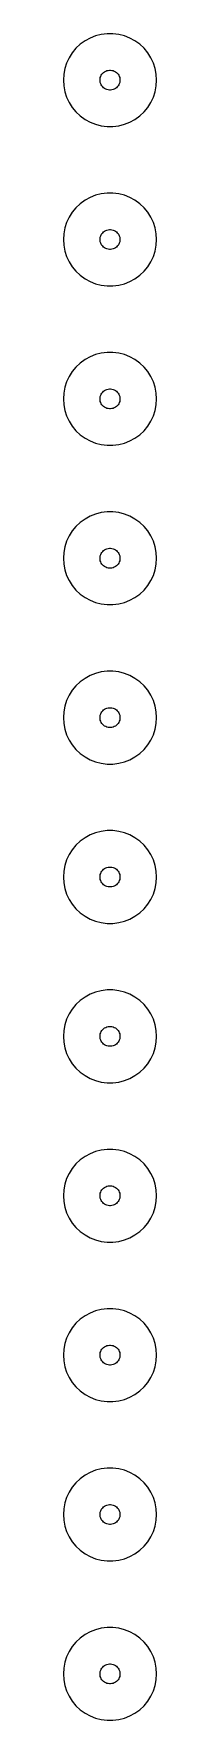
# Model space of a CAD drawing. Header units: metres. Extents: x -7 to 7, y 233 to 487.
import ezdxf

# ---------------------------------------------------------------- set-up
doc = ezdxf.new("R2010")
doc.units = ezdxf.units.M

msp = doc.modelspace()

# ---------------------------------------------------------------- linework, layer by layer
for p, q in [((-4.46196, 485.394), (-5.10277, 484.792)), ((-3.75078, 485.91), (-4.46196, 485.394)), ((-2.98045, 486.334), (-3.75078, 485.91)), ((-2.16312, 486.657), (-2.98045, 486.334)), ((-1.31166, 486.876), (-2.16312, 486.657)), ((-0.439529, 486.986), (-1.31166, 486.876)), ((0.439529, 486.986), (-0.439529, 486.986)), ((1.31166, 486.876), (0.439529, 486.986)), ((2.16312, 486.657), (1.31166, 486.876)), ((2.98045, 486.334), (2.16312, 486.657)), ((3.75078, 485.91), (2.98045, 486.334)), ((4.46196, 485.394), (3.75078, 485.91)), ((5.10277, 484.792), (4.46196, 485.394)), ((-6.50842, 482.577), (-6.78008, 481.741)), ((-6.13414, 483.372), (-6.50842, 482.577)), ((-5.66312, 484.114), (-6.13414, 483.372)), ((-5.10277, 484.792), (-5.66312, 484.114)), ((5.66312, 484.114), (5.10277, 484.792)), ((6.13414, 483.372), (5.66312, 484.114)), ((6.50842, 482.577), (6.13414, 483.372)), ((6.78008, 481.741), (6.50842, 482.577)), ((-6.94479, 480.877), (-7, 480)), ((-6.78008, 481.741), (-6.94479, 480.877)), ((-1.5, 480), (-1.48816, 480.188)), ((-1.48816, 480.188), (-1.45287, 480.373)), ((-1.45287, 480.373), (-1.39465, 480.552)), ((-1.39465, 480.552), (-1.31445, 480.723)), ((-1.31445, 480.723), (-1.21352, 480.882)), ((-1.21352, 480.882), (-1.09344, 481.027)), ((-1.09344, 481.027), (-0.956131, 481.156)), ((-0.956131, 481.156), (-0.803726, 481.266)), ((-0.803726, 481.266), (-0.638657, 481.357)), ((-0.638657, 481.357), (-0.463516, 481.427)), ((-0.463516, 481.427), (-0.281067, 481.473)), ((-0.281067, 481.473), (-0.094177, 481.497)), ((-0.094177, 481.497), (0.094177, 481.497)), ((0.094177, 481.497), (0.281067, 481.473)), ((0.281067, 481.473), (0.463516, 481.427)), ((0.463516, 481.427), (0.638657, 481.357)), ((0.638657, 481.357), (0.803726, 481.266)), ((0.803726, 481.266), (0.956131, 481.156)), ((0.956131, 481.156), (1.09344, 481.027)), ((1.09344, 481.027), (1.21352, 480.882)), ((1.21352, 480.882), (1.31445, 480.723)), ((1.31445, 480.723), (1.39465, 480.552)), ((1.39465, 480.552), (1.45287, 480.373)), ((1.45287, 480.373), (1.48816, 480.188)), ((1.48816, 480.188), (1.5, 480)), ((6.94479, 480.877), (6.78008, 481.741)), ((7, 480), (6.94479, 480.877)), ((-7, 480), (-6.94479, 479.123)), ((-6.94479, 479.123), (-6.78008, 478.259)), ((-6.78008, 478.259), (-6.50842, 477.423)), ((-1.48816, 479.812), (-1.5, 480)), ((-1.45287, 479.627), (-1.48816, 479.812)), ((-1.39465, 479.448), (-1.45287, 479.627)), ((-1.31445, 479.277), (-1.39465, 479.448)), ((-1.21352, 479.118), (-1.31445, 479.277)), ((-1.09344, 478.973), (-1.21352, 479.118)), ((-0.956131, 478.844), (-1.09344, 478.973)), ((-0.803726, 478.734), (-0.956131, 478.844)), ((-0.638657, 478.643), (-0.803726, 478.734)), ((-0.463516, 478.573), (-0.638657, 478.643)), ((-0.281067, 478.527), (-0.463516, 478.573)), ((-0.094177, 478.503), (-0.281067, 478.527)), ((0.094177, 478.503), (-0.094177, 478.503)), ((0.281067, 478.527), (0.094177, 478.503)), ((0.463516, 478.573), (0.281067, 478.527)), ((0.638657, 478.643), (0.463516, 478.573)), ((0.803726, 478.734), (0.638657, 478.643)), ((0.956131, 478.844), (0.803726, 478.734)), ((1.09344, 478.973), (0.956131, 478.844)), ((1.21352, 479.118), (1.09344, 478.973)), ((1.31445, 479.277), (1.21352, 479.118)), ((1.39465, 479.448), (1.31445, 479.277)), ((1.45287, 479.627), (1.39465, 479.448)), ((1.48816, 479.812), (1.45287, 479.627)), ((1.5, 480), (1.48816, 479.812)), ((6.50842, 477.423), (6.78008, 478.259)), ((6.78008, 478.259), (6.94479, 479.123)), ((6.94479, 479.123), (7, 480)), ((-6.50842, 477.423), (-6.13414, 476.628)), ((-6.13414, 476.628), (-5.66312, 475.886)), ((-5.66312, 475.886), (-5.10277, 475.208)), ((-5.10277, 475.208), (-4.46196, 474.606)), ((4.46196, 474.606), (5.10277, 475.208)), ((5.10277, 475.208), (5.66312, 475.886)), ((5.66312, 475.886), (6.13414, 476.628)), ((6.13414, 476.628), (6.50842, 477.423)), ((-4.46196, 474.606), (-3.75078, 474.09)), ((-3.75078, 474.09), (-2.98045, 473.666)), ((-2.98045, 473.666), (-2.16312, 473.343)), ((-2.16312, 473.343), (-1.31166, 473.124)), ((-1.31166, 473.124), (-0.439529, 473.014)), ((-0.439529, 473.014), (0.439529, 473.014)), ((0.439529, 473.014), (1.31166, 473.124)), ((1.31166, 473.124), (2.16312, 473.343)), ((2.16312, 473.343), (2.98045, 473.666)), ((2.98045, 473.666), (3.75078, 474.09)), ((3.75078, 474.09), (4.46196, 474.606)), ((-2.98045, 462.334), (-3.75078, 461.91)), ((-2.16312, 462.657), (-2.98045, 462.334)), ((-1.31166, 462.876), (-2.16312, 462.657)), ((-0.439529, 462.986), (-1.31166, 462.876)), ((0.439529, 462.986), (-0.439529, 462.986)), ((1.31166, 462.876), (0.439529, 462.986)), ((2.16312, 462.657), (1.31166, 462.876)), ((2.98045, 462.334), (2.16312, 462.657)), ((3.75078, 461.91), (2.98045, 462.334)), ((-5.66312, 460.114), (-6.13414, 459.372)), ((-5.10277, 460.792), (-5.66312, 460.114)), ((-4.46196, 461.394), (-5.10277, 460.792)), ((-3.75078, 461.91), (-4.46196, 461.394)), ((4.46196, 461.394), (3.75078, 461.91)), ((5.10277, 460.792), (4.46196, 461.394)), ((5.66312, 460.114), (5.10277, 460.792)), ((6.13414, 459.372), (5.66312, 460.114)), ((-6.78008, 457.741), (-6.94479, 456.877)), ((-6.50842, 458.577), (-6.78008, 457.741)), ((-6.13414, 459.372), (-6.50842, 458.577)), ((-1.09344, 457.027), (-0.956131, 457.156)), ((-0.956131, 457.156), (-0.803726, 457.266)), ((-0.803726, 457.266), (-0.638657, 457.357)), ((-0.638657, 457.357), (-0.463516, 457.427)), ((-0.463516, 457.427), (-0.281067, 457.473)), ((-0.281067, 457.473), (-0.094177, 457.497)), ((-0.094177, 457.497), (0.094177, 457.497)), ((0.094177, 457.497), (0.281067, 457.473)), ((0.281067, 457.473), (0.463516, 457.427)), ((0.463516, 457.427), (0.638657, 457.357)), ((0.638657, 457.357), (0.803726, 457.266)), ((0.803726, 457.266), (0.956131, 457.156)), ((0.956131, 457.156), (1.09344, 457.027)), ((6.50842, 458.577), (6.13414, 459.372)), ((6.78008, 457.741), (6.50842, 458.577)), ((6.94479, 456.877), (6.78008, 457.741)), ((-6.94479, 456.877), (-7, 456)), ((-7, 456), (-6.94479, 455.123)), ((-6.94479, 455.123), (-6.78008, 454.259)), ((-1.5, 456), (-1.48816, 456.188)), ((-1.48816, 455.812), (-1.5, 456)), ((-1.48816, 456.188), (-1.45287, 456.373)), ((-1.45287, 455.627), (-1.48816, 455.812)), ((-1.45287, 456.373), (-1.39465, 456.552)), ((-1.39465, 455.448), (-1.45287, 455.627)), ((-1.39465, 456.552), (-1.31445, 456.723)), ((-1.31445, 455.277), (-1.39465, 455.448)), ((-1.31445, 456.723), (-1.21352, 456.882)), ((-1.21352, 455.118), (-1.31445, 455.277)), ((-1.21352, 456.882), (-1.09344, 457.027)), ((-1.09344, 454.973), (-1.21352, 455.118)), ((-0.956131, 454.844), (-1.09344, 454.973)), ((-0.803726, 454.734), (-0.956131, 454.844)), ((-0.638657, 454.643), (-0.803726, 454.734)), ((-0.463516, 454.573), (-0.638657, 454.643)), ((0.638657, 454.643), (0.463516, 454.573)), ((0.803726, 454.734), (0.638657, 454.643)), ((0.956131, 454.844), (0.803726, 454.734)), ((1.09344, 454.973), (0.956131, 454.844)), ((1.09344, 457.027), (1.21352, 456.882)), ((1.21352, 455.118), (1.09344, 454.973)), ((1.21352, 456.882), (1.31445, 456.723)), ((1.31445, 455.277), (1.21352, 455.118)), ((1.31445, 456.723), (1.39465, 456.552)), ((1.39465, 455.448), (1.31445, 455.277)), ((1.39465, 456.552), (1.45287, 456.373)), ((1.45287, 455.627), (1.39465, 455.448)), ((1.45287, 456.373), (1.48816, 456.188)), ((1.48816, 455.812), (1.45287, 455.627)), ((1.48816, 456.188), (1.5, 456)), ((1.5, 456), (1.48816, 455.812)), ((6.78008, 454.259), (6.94479, 455.123)), ((7, 456), (6.94479, 456.877)), ((6.94479, 455.123), (7, 456)), ((-6.78008, 454.259), (-6.50842, 453.423)), ((-6.50842, 453.423), (-6.13414, 452.628)), ((-6.13414, 452.628), (-5.66312, 451.886)), ((-0.281067, 454.527), (-0.463516, 454.573)), ((-0.094177, 454.503), (-0.281067, 454.527)), ((0.094177, 454.503), (-0.094177, 454.503)), ((0.281067, 454.527), (0.094177, 454.503)), ((0.463516, 454.573), (0.281067, 454.527)), ((5.66312, 451.886), (6.13414, 452.628)), ((6.13414, 452.628), (6.50842, 453.423)), ((6.50842, 453.423), (6.78008, 454.259)), ((-5.66312, 451.886), (-5.10277, 451.208)), ((-5.10277, 451.208), (-4.46196, 450.606)), ((-4.46196, 450.606), (-3.75078, 450.09)), ((-3.75078, 450.09), (-2.98045, 449.666)), ((-2.98045, 449.666), (-2.16312, 449.343)), ((2.16312, 449.343), (2.98045, 449.666)), ((2.98045, 449.666), (3.75078, 450.09)), ((3.75078, 450.09), (4.46196, 450.606)), ((4.46196, 450.606), (5.10277, 451.208)), ((5.10277, 451.208), (5.66312, 451.886)), ((-2.16312, 449.343), (-1.31166, 449.124)), ((-1.31166, 449.124), (-0.439529, 449.014)), ((-0.439529, 449.014), (0.439529, 449.014)), ((0.439529, 449.014), (1.31166, 449.124)), ((1.31166, 449.124), (2.16312, 449.343)), ((-4.46196, 437.394), (-5.10277, 436.792)), ((-3.75078, 437.91), (-4.46196, 437.394)), ((-2.98045, 438.334), (-3.75078, 437.91)), ((-2.16312, 438.657), (-2.98045, 438.334)), ((-1.31166, 438.876), (-2.16312, 438.657)), ((-0.439529, 438.986), (-1.31166, 438.876)), ((0.439529, 438.986), (-0.439529, 438.986)), ((1.31166, 438.876), (0.439529, 438.986)), ((2.16312, 438.657), (1.31166, 438.876)), ((2.98045, 438.334), (2.16312, 438.657)), ((3.75078, 437.91), (2.98045, 438.334)), ((4.46196, 437.394), (3.75078, 437.91)), ((5.10277, 436.792), (4.46196, 437.394)), ((-6.50842, 434.577), (-6.78008, 433.741)), ((-6.13414, 435.372), (-6.50842, 434.577)), ((-5.66312, 436.114), (-6.13414, 435.372)), ((-5.10277, 436.792), (-5.66312, 436.114)), ((5.66312, 436.114), (5.10277, 436.792)), ((6.13414, 435.372), (5.66312, 436.114)), ((6.50842, 434.577), (6.13414, 435.372)), ((6.78008, 433.741), (6.50842, 434.577)), ((-6.94479, 432.877), (-7, 432)), ((-7, 432), (-6.94479, 431.123)), ((-6.78008, 433.741), (-6.94479, 432.877)), ((-1.5, 432), (-1.48816, 432.188)), ((-1.48816, 431.812), (-1.5, 432)), ((-1.48816, 432.188), (-1.45287, 432.373)), ((-1.45287, 431.627), (-1.48816, 431.812)), ((-1.45287, 432.373), (-1.39465, 432.552)), ((-1.39465, 432.552), (-1.31445, 432.723)), ((-1.31445, 432.723), (-1.21352, 432.882)), ((-1.21352, 432.882), (-1.09344, 433.027)), ((-1.09344, 433.027), (-0.956131, 433.156)), ((-0.956131, 433.156), (-0.803726, 433.266)), ((-0.803726, 433.266), (-0.638657, 433.357)), ((-0.638657, 433.357), (-0.463516, 433.427)), ((-0.463516, 433.427), (-0.281067, 433.473)), ((-0.281067, 433.473), (-0.094177, 433.497)), ((-0.094177, 433.497), (0.094177, 433.497)), ((0.094177, 433.497), (0.281067, 433.473)), ((0.281067, 433.473), (0.463516, 433.427)), ((0.463516, 433.427), (0.638657, 433.357)), ((0.638657, 433.357), (0.803726, 433.266)), ((0.803726, 433.266), (0.956131, 433.156)), ((0.956131, 433.156), (1.09344, 433.027)), ((1.09344, 433.027), (1.21352, 432.882)), ((1.21352, 432.882), (1.31445, 432.723)), ((1.31445, 432.723), (1.39465, 432.552)), ((1.39465, 432.552), (1.45287, 432.373)), ((1.45287, 432.373), (1.48816, 432.188)), ((1.48816, 431.812), (1.45287, 431.627)), ((1.48816, 432.188), (1.5, 432)), ((1.5, 432), (1.48816, 431.812)), ((6.94479, 432.877), (6.78008, 433.741)), ((7, 432), (6.94479, 432.877)), ((6.94479, 431.123), (7, 432)), ((-6.94479, 431.123), (-6.78008, 430.259)), ((-6.78008, 430.259), (-6.50842, 429.423)), ((-6.50842, 429.423), (-6.13414, 428.628)), ((-1.39465, 431.448), (-1.45287, 431.627)), ((-1.31445, 431.277), (-1.39465, 431.448)), ((-1.21352, 431.118), (-1.31445, 431.277)), ((-1.09344, 430.973), (-1.21352, 431.118)), ((-0.956131, 430.844), (-1.09344, 430.973)), ((-0.803726, 430.734), (-0.956131, 430.844)), ((-0.638657, 430.643), (-0.803726, 430.734)), ((-0.463516, 430.573), (-0.638657, 430.643)), ((-0.281067, 430.527), (-0.463516, 430.573)), ((-0.094177, 430.503), (-0.281067, 430.527)), ((0.094177, 430.503), (-0.094177, 430.503)), ((0.281067, 430.527), (0.094177, 430.503)), ((0.463516, 430.573), (0.281067, 430.527)), ((0.638657, 430.643), (0.463516, 430.573)), ((0.803726, 430.734), (0.638657, 430.643)), ((0.956131, 430.844), (0.803726, 430.734)), ((1.09344, 430.973), (0.956131, 430.844)), ((1.21352, 431.118), (1.09344, 430.973)), ((1.31445, 431.277), (1.21352, 431.118)), ((1.39465, 431.448), (1.31445, 431.277)), ((1.45287, 431.627), (1.39465, 431.448)), ((6.13414, 428.628), (6.50842, 429.423)), ((6.50842, 429.423), (6.78008, 430.259)), ((6.78008, 430.259), (6.94479, 431.123)), ((-6.13414, 428.628), (-5.66312, 427.886)), ((-5.66312, 427.886), (-5.10277, 427.208)), ((-5.10277, 427.208), (-4.46196, 426.606)), ((4.46196, 426.606), (5.10277, 427.208)), ((5.10277, 427.208), (5.66312, 427.886)), ((5.66312, 427.886), (6.13414, 428.628)), ((-4.46196, 426.606), (-3.75078, 426.09)), ((-3.75078, 426.09), (-2.98045, 425.666)), ((-2.98045, 425.666), (-2.16312, 425.343)), ((-2.16312, 425.343), (-1.31166, 425.124)), ((-1.31166, 425.124), (-0.439529, 425.014)), ((-0.439529, 425.014), (0.439529, 425.014)), ((0.439529, 425.014), (1.31166, 425.124)), ((1.31166, 425.124), (2.16312, 425.343)), ((2.16312, 425.343), (2.98045, 425.666)), ((2.98045, 425.666), (3.75078, 426.09)), ((3.75078, 426.09), (4.46196, 426.606)), ((-2.98045, 414.334), (-3.75078, 413.91)), ((-2.16312, 414.657), (-2.98045, 414.334)), ((-1.31166, 414.876), (-2.16312, 414.657)), ((-0.439529, 414.986), (-1.31166, 414.876)), ((0.439529, 414.986), (-0.439529, 414.986)), ((1.31166, 414.876), (0.439529, 414.986)), ((2.16312, 414.657), (1.31166, 414.876)), ((2.98045, 414.334), (2.16312, 414.657)), ((3.75078, 413.91), (2.98045, 414.334)), ((-5.66312, 412.114), (-6.13414, 411.372)), ((-5.10277, 412.792), (-5.66312, 412.114)), ((-4.46196, 413.394), (-5.10277, 412.792)), ((-3.75078, 413.91), (-4.46196, 413.394)), ((4.46196, 413.394), (3.75078, 413.91)), ((5.10277, 412.792), (4.46196, 413.394)), ((5.66312, 412.114), (5.10277, 412.792)), ((6.13414, 411.372), (5.66312, 412.114)), ((-6.78008, 409.741), (-6.94479, 408.877)), ((-6.50842, 410.577), (-6.78008, 409.741)), ((-6.13414, 411.372), (-6.50842, 410.577)), ((-1.21352, 408.882), (-1.09344, 409.027)), ((-1.09344, 409.027), (-0.956131, 409.156)), ((-0.956131, 409.156), (-0.803726, 409.266)), ((-0.803726, 409.266), (-0.638657, 409.357)), ((-0.638657, 409.357), (-0.463516, 409.427)), ((-0.463516, 409.427), (-0.281067, 409.473)), ((-0.281067, 409.473), (-0.094177, 409.497)), ((-0.094177, 409.497), (0.094177, 409.497)), ((0.094177, 409.497), (0.281067, 409.473)), ((0.281067, 409.473), (0.463516, 409.427)), ((0.463516, 409.427), (0.638657, 409.357)), ((0.638657, 409.357), (0.803726, 409.266)), ((0.803726, 409.266), (0.956131, 409.156)), ((0.956131, 409.156), (1.09344, 409.027)), ((1.09344, 409.027), (1.21352, 408.882)), ((6.50842, 410.577), (6.13414, 411.372)), ((6.78008, 409.741), (6.50842, 410.577)), ((6.94479, 408.877), (6.78008, 409.741)), ((-6.94479, 408.877), (-7, 408)), ((-7, 408), (-6.94479, 407.123)), ((-6.94479, 407.123), (-6.78008, 406.259)), ((-1.5, 408), (-1.48816, 408.188)), ((-1.48816, 407.812), (-1.5, 408)), ((-1.48816, 408.188), (-1.45287, 408.373)), ((-1.45287, 407.627), (-1.48816, 407.812)), ((-1.45287, 408.373), (-1.39465, 408.552)), ((-1.39465, 407.448), (-1.45287, 407.627)), ((-1.39465, 408.552), (-1.31445, 408.723)), ((-1.31445, 407.277), (-1.39465, 407.448)), ((-1.31445, 408.723), (-1.21352, 408.882)), ((-1.21352, 407.118), (-1.31445, 407.277)), ((-1.09344, 406.973), (-1.21352, 407.118)), ((-0.956131, 406.844), (-1.09344, 406.973)), ((-0.803726, 406.734), (-0.956131, 406.844)), ((-0.638657, 406.643), (-0.803726, 406.734)), ((-0.463516, 406.573), (-0.638657, 406.643)), ((-0.281067, 406.527), (-0.463516, 406.573)), ((-0.094177, 406.503), (-0.281067, 406.527)), ((0.094177, 406.503), (-0.094177, 406.503)), ((0.281067, 406.527), (0.094177, 406.503)), ((0.463516, 406.573), (0.281067, 406.527)), ((0.638657, 406.643), (0.463516, 406.573)), ((0.803726, 406.734), (0.638657, 406.643)), ((0.956131, 406.844), (0.803726, 406.734)), ((1.09344, 406.973), (0.956131, 406.844)), ((1.21352, 407.118), (1.09344, 406.973)), ((1.21352, 408.882), (1.31445, 408.723)), ((1.31445, 407.277), (1.21352, 407.118)), ((1.31445, 408.723), (1.39465, 408.552)), ((1.39465, 407.448), (1.31445, 407.277)), ((1.39465, 408.552), (1.45287, 408.373)), ((1.45287, 407.627), (1.39465, 407.448)), ((1.45287, 408.373), (1.48816, 408.188)), ((1.48816, 407.812), (1.45287, 407.627)), ((1.48816, 408.188), (1.5, 408)), ((1.5, 408), (1.48816, 407.812)), ((6.78008, 406.259), (6.94479, 407.123)), ((7, 408), (6.94479, 408.877)), ((6.94479, 407.123), (7, 408)), ((-6.78008, 406.259), (-6.50842, 405.423)), ((-6.50842, 405.423), (-6.13414, 404.628)), ((-6.13414, 404.628), (-5.66312, 403.886)), ((-5.66312, 403.886), (-5.10277, 403.208)), ((5.10277, 403.208), (5.66312, 403.886)), ((5.66312, 403.886), (6.13414, 404.628)), ((6.13414, 404.628), (6.50842, 405.423)), ((6.50842, 405.423), (6.78008, 406.259)), ((-5.10277, 403.208), (-4.46196, 402.606)), ((-4.46196, 402.606), (-3.75078, 402.09)), ((-3.75078, 402.09), (-2.98045, 401.666)), ((-2.98045, 401.666), (-2.16312, 401.343)), ((-2.16312, 401.343), (-1.31166, 401.124)), ((1.31166, 401.124), (2.16312, 401.343)), ((2.16312, 401.343), (2.98045, 401.666)), ((2.98045, 401.666), (3.75078, 402.09)), ((3.75078, 402.09), (4.46196, 402.606)), ((4.46196, 402.606), (5.10277, 403.208)), ((-1.31166, 401.124), (-0.439529, 401.014)), ((-0.439529, 401.014), (0.439529, 401.014)), ((0.439529, 401.014), (1.31166, 401.124)), ((-5.10277, 388.792), (-5.66312, 388.114)), ((-4.46196, 389.394), (-5.10277, 388.792)), ((-3.75078, 389.91), (-4.46196, 389.394)), ((-2.98045, 390.334), (-3.75078, 389.91)), ((-2.16312, 390.657), (-2.98045, 390.334)), ((-1.31166, 390.876), (-2.16312, 390.657)), ((-0.439529, 390.986), (-1.31166, 390.876)), ((0.439529, 390.986), (-0.439529, 390.986)), ((1.31166, 390.876), (0.439529, 390.986)), ((2.16312, 390.657), (1.31166, 390.876)), ((2.98045, 390.334), (2.16312, 390.657)), ((3.75078, 389.91), (2.98045, 390.334)), ((4.46196, 389.394), (3.75078, 389.91)), ((5.10277, 388.792), (4.46196, 389.394)), ((5.66312, 388.114), (5.10277, 388.792)), ((-6.50842, 386.577), (-6.78008, 385.741)), ((-6.13414, 387.372), (-6.50842, 386.577)), ((-5.66312, 388.114), (-6.13414, 387.372)), ((6.13414, 387.372), (5.66312, 388.114)), ((6.50842, 386.577), (6.13414, 387.372)), ((6.78008, 385.741), (6.50842, 386.577)), ((-6.94479, 384.877), (-7, 384)), ((-7, 384), (-6.94479, 383.123)), ((-6.78008, 385.741), (-6.94479, 384.877)), ((-1.5, 384), (-1.48816, 384.188)), ((-1.48816, 383.812), (-1.5, 384)), ((-1.48816, 384.188), (-1.45287, 384.373)), ((-1.45287, 383.627), (-1.48816, 383.812)), ((-1.45287, 384.373), (-1.39465, 384.552)), ((-1.39465, 383.448), (-1.45287, 383.627)), ((-1.39465, 384.552), (-1.31445, 384.723)), ((-1.31445, 384.723), (-1.21352, 384.882)), ((-1.21352, 384.882), (-1.09344, 385.027)), ((-1.09344, 385.027), (-0.956131, 385.156)), ((-0.956131, 385.156), (-0.803726, 385.266)), ((-0.803726, 385.266), (-0.638657, 385.357)), ((-0.638657, 385.357), (-0.463516, 385.427)), ((-0.463516, 385.427), (-0.281067, 385.473)), ((-0.281067, 385.473), (-0.094177, 385.497)), ((-0.094177, 385.497), (0.094177, 385.497)), ((0.094177, 385.497), (0.281067, 385.473)), ((0.281067, 385.473), (0.463516, 385.427)), ((0.463516, 385.427), (0.638657, 385.357)), ((0.638657, 385.357), (0.803726, 385.266)), ((0.803726, 385.266), (0.956131, 385.156)), ((0.956131, 385.156), (1.09344, 385.027)), ((1.09344, 385.027), (1.21352, 384.882)), ((1.21352, 384.882), (1.31445, 384.723)), ((1.31445, 384.723), (1.39465, 384.552)), ((1.39465, 384.552), (1.45287, 384.373)), ((1.45287, 383.627), (1.39465, 383.448)), ((1.45287, 384.373), (1.48816, 384.188)), ((1.48816, 383.812), (1.45287, 383.627)), ((1.48816, 384.188), (1.5, 384)), ((1.5, 384), (1.48816, 383.812)), ((6.94479, 384.877), (6.78008, 385.741)), ((7, 384), (6.94479, 384.877)), ((6.94479, 383.123), (7, 384)), ((-6.94479, 383.123), (-6.78008, 382.259)), ((-6.78008, 382.259), (-6.50842, 381.423)), ((-6.50842, 381.423), (-6.13414, 380.628)), ((-1.31445, 383.277), (-1.39465, 383.448)), ((-1.21352, 383.118), (-1.31445, 383.277)), ((-1.09344, 382.973), (-1.21352, 383.118)), ((-0.956131, 382.844), (-1.09344, 382.973)), ((-0.803726, 382.734), (-0.956131, 382.844)), ((-0.638657, 382.643), (-0.803726, 382.734)), ((-0.463516, 382.573), (-0.638657, 382.643)), ((-0.281067, 382.527), (-0.463516, 382.573)), ((-0.094177, 382.503), (-0.281067, 382.527)), ((0.094177, 382.503), (-0.094177, 382.503)), ((0.281067, 382.527), (0.094177, 382.503)), ((0.463516, 382.573), (0.281067, 382.527)), ((0.638657, 382.643), (0.463516, 382.573)), ((0.803726, 382.734), (0.638657, 382.643)), ((0.956131, 382.844), (0.803726, 382.734)), ((1.09344, 382.973), (0.956131, 382.844)), ((1.21352, 383.118), (1.09344, 382.973)), ((1.31445, 383.277), (1.21352, 383.118)), ((1.39465, 383.448), (1.31445, 383.277)), ((6.13414, 380.628), (6.50842, 381.423)), ((6.50842, 381.423), (6.78008, 382.259)), ((6.78008, 382.259), (6.94479, 383.123)), ((-6.13414, 380.628), (-5.66312, 379.886)), ((-5.66312, 379.886), (-5.10277, 379.208)), ((-5.10277, 379.208), (-4.46196, 378.606)), ((-4.46196, 378.606), (-3.75078, 378.09)), ((3.75078, 378.09), (4.46196, 378.606)), ((4.46196, 378.606), (5.10277, 379.208)), ((5.10277, 379.208), (5.66312, 379.886)), ((5.66312, 379.886), (6.13414, 380.628)), ((-3.75078, 378.09), (-2.98045, 377.666)), ((-2.98045, 377.666), (-2.16312, 377.343)), ((-2.16312, 377.343), (-1.31166, 377.124)), ((-1.31166, 377.124), (-0.439529, 377.014)), ((-0.439529, 377.014), (0.439529, 377.014)), ((0.439529, 377.014), (1.31166, 377.124)), ((1.31166, 377.124), (2.16312, 377.343)), ((2.16312, 377.343), (2.98045, 377.666)), ((2.98045, 377.666), (3.75078, 378.09)), ((-3.75078, 365.91), (-4.46196, 365.394)), ((-2.98045, 366.334), (-3.75078, 365.91)), ((-2.16312, 366.657), (-2.98045, 366.334)), ((-1.31166, 366.876), (-2.16312, 366.657)), ((-0.439529, 366.986), (-1.31166, 366.876)), ((0.439529, 366.986), (-0.439529, 366.986)), ((1.31166, 366.876), (0.439529, 366.986)), ((2.16312, 366.657), (1.31166, 366.876)), ((2.98045, 366.334), (2.16312, 366.657)), ((3.75078, 365.91), (2.98045, 366.334)), ((4.46196, 365.394), (3.75078, 365.91)), ((-6.13414, 363.372), (-6.50842, 362.577)), ((-5.66312, 364.114), (-6.13414, 363.372)), ((-5.10277, 364.792), (-5.66312, 364.114)), ((-4.46196, 365.394), (-5.10277, 364.792)), ((5.10277, 364.792), (4.46196, 365.394)), ((5.66312, 364.114), (5.10277, 364.792)), ((6.13414, 363.372), (5.66312, 364.114)), ((6.50842, 362.577), (6.13414, 363.372)), ((-6.94479, 360.877), (-7, 360)), ((-6.78008, 361.741), (-6.94479, 360.877)), ((-6.50842, 362.577), (-6.78008, 361.741)), ((-1.39465, 360.552), (-1.31445, 360.723)), ((-1.31445, 360.723), (-1.21352, 360.882)), ((-1.21352, 360.882), (-1.09344, 361.027)), ((-1.09344, 361.027), (-0.956131, 361.156)), ((-0.956131, 361.156), (-0.803726, 361.266)), ((-0.803726, 361.266), (-0.638657, 361.357)), ((-0.638657, 361.357), (-0.463516, 361.427)), ((-0.463516, 361.427), (-0.281067, 361.473)), ((-0.281067, 361.473), (-0.094177, 361.497)), ((-0.094177, 361.497), (0.094177, 361.497)), ((0.094177, 361.497), (0.281067, 361.473)), ((0.281067, 361.473), (0.463516, 361.427)), ((0.463516, 361.427), (0.638657, 361.357)), ((0.638657, 361.357), (0.803726, 361.266)), ((0.803726, 361.266), (0.956131, 361.156)), ((0.956131, 361.156), (1.09344, 361.027)), ((1.09344, 361.027), (1.21352, 360.882)), ((1.21352, 360.882), (1.31445, 360.723)), ((1.31445, 360.723), (1.39465, 360.552)), ((6.78008, 361.741), (6.50842, 362.577)), ((6.94479, 360.877), (6.78008, 361.741)), ((7, 360), (6.94479, 360.877)), ((-7, 360), (-6.94479, 359.123)), ((-6.94479, 359.123), (-6.78008, 358.259)), ((-6.78008, 358.259), (-6.50842, 357.423)), ((-1.5, 360), (-1.48816, 360.188)), ((-1.48816, 359.812), (-1.5, 360)), ((-1.48816, 360.188), (-1.45287, 360.373)), ((-1.45287, 359.627), (-1.48816, 359.812)), ((-1.45287, 360.373), (-1.39465, 360.552)), ((-1.39465, 359.448), (-1.45287, 359.627)), ((-1.31445, 359.277), (-1.39465, 359.448)), ((-1.21352, 359.118), (-1.31445, 359.277)), ((-1.09344, 358.973), (-1.21352, 359.118)), ((-0.956131, 358.844), (-1.09344, 358.973)), ((-0.803726, 358.734), (-0.956131, 358.844)), ((-0.638657, 358.643), (-0.803726, 358.734)), ((-0.463516, 358.573), (-0.638657, 358.643)), ((-0.281067, 358.527), (-0.463516, 358.573)), ((-0.094177, 358.503), (-0.281067, 358.527)), ((0.094177, 358.503), (-0.094177, 358.503)), ((0.281067, 358.527), (0.094177, 358.503)), ((0.463516, 358.573), (0.281067, 358.527)), ((0.638657, 358.643), (0.463516, 358.573)), ((0.803726, 358.734), (0.638657, 358.643)), ((0.956131, 358.844), (0.803726, 358.734)), ((1.09344, 358.973), (0.956131, 358.844)), ((1.21352, 359.118), (1.09344, 358.973)), ((1.31445, 359.277), (1.21352, 359.118)), ((1.39465, 359.448), (1.31445, 359.277)), ((1.39465, 360.552), (1.45287, 360.373)), ((1.45287, 359.627), (1.39465, 359.448)), ((1.45287, 360.373), (1.48816, 360.188)), ((1.48816, 359.812), (1.45287, 359.627)), ((1.48816, 360.188), (1.5, 360)), ((1.5, 360), (1.48816, 359.812)), ((6.50842, 357.423), (6.78008, 358.259)), ((6.78008, 358.259), (6.94479, 359.123)), ((6.94479, 359.123), (7, 360)), ((-6.50842, 357.423), (-6.13414, 356.628)), ((-6.13414, 356.628), (-5.66312, 355.886)), ((-5.66312, 355.886), (-5.10277, 355.208)), ((5.10277, 355.208), (5.66312, 355.886)), ((5.66312, 355.886), (6.13414, 356.628)), ((6.13414, 356.628), (6.50842, 357.423)), ((-5.10277, 355.208), (-4.46196, 354.606)), ((-4.46196, 354.606), (-3.75078, 354.09)), ((-3.75078, 354.09), (-2.98045, 353.666)), ((-2.98045, 353.666), (-2.16312, 353.343)), ((-2.16312, 353.343), (-1.31166, 353.124)), ((-1.31166, 353.124), (-0.439529, 353.014)), ((0.439529, 353.014), (1.31166, 353.124)), ((1.31166, 353.124), (2.16312, 353.343)), ((2.16312, 353.343), (2.98045, 353.666)), ((2.98045, 353.666), (3.75078, 354.09)), ((3.75078, 354.09), (4.46196, 354.606)), ((4.46196, 354.606), (5.10277, 355.208)), ((-0.439529, 353.014), (0.439529, 353.014)), ((-1.31166, 342.876), (-2.16312, 342.657)), ((-0.439529, 342.986), (-1.31166, 342.876)), ((0.439529, 342.986), (-0.439529, 342.986)), ((1.31166, 342.876), (0.439529, 342.986)), ((2.16312, 342.657), (1.31166, 342.876)), ((-5.10277, 340.792), (-5.66312, 340.114)), ((-4.46196, 341.394), (-5.10277, 340.792)), ((-3.75078, 341.91), (-4.46196, 341.394)), ((-2.98045, 342.334), (-3.75078, 341.91)), ((-2.16312, 342.657), (-2.98045, 342.334)), ((2.98045, 342.334), (2.16312, 342.657)), ((3.75078, 341.91), (2.98045, 342.334)), ((4.46196, 341.394), (3.75078, 341.91)), ((5.10277, 340.792), (4.46196, 341.394)), ((5.66312, 340.114), (5.10277, 340.792)), ((-6.50842, 338.577), (-6.78008, 337.741)), ((-6.13414, 339.372), (-6.50842, 338.577)), ((-5.66312, 340.114), (-6.13414, 339.372)), ((6.13414, 339.372), (5.66312, 340.114)), ((6.50842, 338.577), (6.13414, 339.372)), ((6.78008, 337.741), (6.50842, 338.577)), ((-6.94479, 336.877), (-7, 336)), ((-7, 336), (-6.94479, 335.123)), ((-6.78008, 337.741), (-6.94479, 336.877)), ((-1.5, 336), (-1.48816, 336.188)), ((-1.48816, 335.812), (-1.5, 336)), ((-1.48816, 336.188), (-1.45287, 336.373)), ((-1.45287, 335.627), (-1.48816, 335.812)), ((-1.45287, 336.373), (-1.39465, 336.552)), ((-1.39465, 335.448), (-1.45287, 335.627)), ((-1.39465, 336.552), (-1.31445, 336.723)), ((-1.31445, 335.277), (-1.39465, 335.448)), ((-1.31445, 336.723), (-1.21352, 336.882)), ((-1.21352, 335.118), (-1.31445, 335.277)), ((-1.21352, 336.882), (-1.09344, 337.027)), ((-1.09344, 337.027), (-0.956131, 337.156)), ((-0.956131, 337.156), (-0.803726, 337.266)), ((-0.803726, 337.266), (-0.638657, 337.357)), ((-0.638657, 337.357), (-0.463516, 337.427)), ((-0.463516, 337.427), (-0.281067, 337.473)), ((-0.281067, 337.473), (-0.094177, 337.497)), ((-0.094177, 337.497), (0.094177, 337.497)), ((0.094177, 337.497), (0.281067, 337.473)), ((0.281067, 337.473), (0.463516, 337.427)), ((0.463516, 337.427), (0.638657, 337.357)), ((0.638657, 337.357), (0.803726, 337.266)), ((0.803726, 337.266), (0.956131, 337.156)), ((0.956131, 337.156), (1.09344, 337.027)), ((1.09344, 337.027), (1.21352, 336.882)), ((1.21352, 336.882), (1.31445, 336.723)), ((1.31445, 335.277), (1.21352, 335.118)), ((1.31445, 336.723), (1.39465, 336.552)), ((1.39465, 335.448), (1.31445, 335.277)), ((1.39465, 336.552), (1.45287, 336.373)), ((1.45287, 335.627), (1.39465, 335.448)), ((1.45287, 336.373), (1.48816, 336.188)), ((1.48816, 335.812), (1.45287, 335.627)), ((1.48816, 336.188), (1.5, 336)), ((1.5, 336), (1.48816, 335.812)), ((6.94479, 336.877), (6.78008, 337.741)), ((7, 336), (6.94479, 336.877)), ((6.94479, 335.123), (7, 336)), ((-6.94479, 335.123), (-6.78008, 334.259)), ((-6.78008, 334.259), (-6.50842, 333.423)), ((-6.50842, 333.423), (-6.13414, 332.628)), ((-1.09344, 334.973), (-1.21352, 335.118)), ((-0.956131, 334.844), (-1.09344, 334.973)), ((-0.803726, 334.734), (-0.956131, 334.844)), ((-0.638657, 334.643), (-0.803726, 334.734)), ((-0.463516, 334.573), (-0.638657, 334.643)), ((-0.281067, 334.527), (-0.463516, 334.573)), ((-0.094177, 334.503), (-0.281067, 334.527)), ((0.094177, 334.503), (-0.094177, 334.503)), ((0.281067, 334.527), (0.094177, 334.503)), ((0.463516, 334.573), (0.281067, 334.527)), ((0.638657, 334.643), (0.463516, 334.573)), ((0.803726, 334.734), (0.638657, 334.643)), ((0.956131, 334.844), (0.803726, 334.734)), ((1.09344, 334.973), (0.956131, 334.844)), ((1.21352, 335.118), (1.09344, 334.973)), ((6.13414, 332.628), (6.50842, 333.423)), ((6.50842, 333.423), (6.78008, 334.259)), ((6.78008, 334.259), (6.94479, 335.123)), ((-6.13414, 332.628), (-5.66312, 331.886)), ((-5.66312, 331.886), (-5.10277, 331.208)), ((-5.10277, 331.208), (-4.46196, 330.606)), ((-4.46196, 330.606), (-3.75078, 330.09)), ((3.75078, 330.09), (4.46196, 330.606)), ((4.46196, 330.606), (5.10277, 331.208)), ((5.10277, 331.208), (5.66312, 331.886)), ((5.66312, 331.886), (6.13414, 332.628)), ((-3.75078, 330.09), (-2.98045, 329.666)), ((-2.98045, 329.666), (-2.16312, 329.343)), ((-2.16312, 329.343), (-1.31166, 329.124)), ((-1.31166, 329.124), (-0.439529, 329.014)), ((-0.439529, 329.014), (0.439529, 329.014)), ((0.439529, 329.014), (1.31166, 329.124)), ((1.31166, 329.124), (2.16312, 329.343)), ((2.16312, 329.343), (2.98045, 329.666)), ((2.98045, 329.666), (3.75078, 330.09)), ((-3.75078, 317.91), (-4.46196, 317.394)), ((-2.98045, 318.334), (-3.75078, 317.91)), ((-2.16312, 318.657), (-2.98045, 318.334)), ((-1.31166, 318.876), (-2.16312, 318.657)), ((-0.439529, 318.986), (-1.31166, 318.876)), ((0.439529, 318.986), (-0.439529, 318.986)), ((1.31166, 318.876), (0.439529, 318.986)), ((2.16312, 318.657), (1.31166, 318.876)), ((2.98045, 318.334), (2.16312, 318.657)), ((3.75078, 317.91), (2.98045, 318.334)), ((4.46196, 317.394), (3.75078, 317.91)), ((-6.13414, 315.372), (-6.50842, 314.577)), ((-5.66312, 316.114), (-6.13414, 315.372)), ((-5.10277, 316.792), (-5.66312, 316.114)), ((-4.46196, 317.394), (-5.10277, 316.792)), ((5.10277, 316.792), (4.46196, 317.394)), ((5.66312, 316.114), (5.10277, 316.792)), ((6.13414, 315.372), (5.66312, 316.114)), ((6.50842, 314.577), (6.13414, 315.372)), ((-6.94479, 312.877), (-7, 312)), ((-6.78008, 313.741), (-6.94479, 312.877)), ((-6.50842, 314.577), (-6.78008, 313.741)), ((-1.45287, 312.373), (-1.39465, 312.552)), ((-1.39465, 312.552), (-1.31445, 312.723)), ((-1.31445, 312.723), (-1.21352, 312.882)), ((-1.21352, 312.882), (-1.09344, 313.027)), ((-1.09344, 313.027), (-0.956131, 313.156)), ((-0.956131, 313.156), (-0.803726, 313.266)), ((-0.803726, 313.266), (-0.638657, 313.357)), ((-0.638657, 313.357), (-0.463516, 313.427)), ((-0.463516, 313.427), (-0.281067, 313.473)), ((-0.281067, 313.473), (-0.094177, 313.497)), ((-0.094177, 313.497), (0.094177, 313.497)), ((0.094177, 313.497), (0.281067, 313.473)), ((0.281067, 313.473), (0.463516, 313.427)), ((0.463516, 313.427), (0.638657, 313.357)), ((0.638657, 313.357), (0.803726, 313.266)), ((0.803726, 313.266), (0.956131, 313.156)), ((0.956131, 313.156), (1.09344, 313.027)), ((1.09344, 313.027), (1.21352, 312.882)), ((1.21352, 312.882), (1.31445, 312.723)), ((1.31445, 312.723), (1.39465, 312.552)), ((1.39465, 312.552), (1.45287, 312.373)), ((6.78008, 313.741), (6.50842, 314.577)), ((6.94479, 312.877), (6.78008, 313.741)), ((7, 312), (6.94479, 312.877)), ((-7, 312), (-6.94479, 311.123)), ((-6.94479, 311.123), (-6.78008, 310.259)), ((-6.78008, 310.259), (-6.50842, 309.423)), ((-1.5, 312), (-1.48816, 312.188)), ((-1.48816, 311.812), (-1.5, 312)), ((-1.48816, 312.188), (-1.45287, 312.373)), ((-1.45287, 311.627), (-1.48816, 311.812)), ((-1.39465, 311.448), (-1.45287, 311.627)), ((-1.31445, 311.277), (-1.39465, 311.448)), ((-1.21352, 311.118), (-1.31445, 311.277)), ((-1.09344, 310.973), (-1.21352, 311.118)), ((-0.956131, 310.844), (-1.09344, 310.973)), ((-0.803726, 310.734), (-0.956131, 310.844)), ((-0.638657, 310.643), (-0.803726, 310.734)), ((-0.463516, 310.573), (-0.638657, 310.643)), ((-0.281067, 310.527), (-0.463516, 310.573)), ((-0.094177, 310.503), (-0.281067, 310.527)), ((0.094177, 310.503), (-0.094177, 310.503)), ((0.281067, 310.527), (0.094177, 310.503)), ((0.463516, 310.573), (0.281067, 310.527)), ((0.638657, 310.643), (0.463516, 310.573)), ((0.803726, 310.734), (0.638657, 310.643)), ((0.956131, 310.844), (0.803726, 310.734)), ((1.09344, 310.973), (0.956131, 310.844)), ((1.21352, 311.118), (1.09344, 310.973)), ((1.31445, 311.277), (1.21352, 311.118)), ((1.39465, 311.448), (1.31445, 311.277)), ((1.45287, 311.627), (1.39465, 311.448)), ((1.45287, 312.373), (1.48816, 312.188)), ((1.48816, 311.812), (1.45287, 311.627)), ((1.48816, 312.188), (1.5, 312)), ((1.5, 312), (1.48816, 311.812)), ((6.50842, 309.423), (6.78008, 310.259)), ((6.78008, 310.259), (6.94479, 311.123)), ((6.94479, 311.123), (7, 312)), ((-6.50842, 309.423), (-6.13414, 308.628)), ((-6.13414, 308.628), (-5.66312, 307.886)), ((-5.66312, 307.886), (-5.10277, 307.208)), ((5.10277, 307.208), (5.66312, 307.886)), ((5.66312, 307.886), (6.13414, 308.628)), ((6.13414, 308.628), (6.50842, 309.423)), ((-5.10277, 307.208), (-4.46196, 306.606)), ((-4.46196, 306.606), (-3.75078, 306.09)), ((-3.75078, 306.09), (-2.98045, 305.666)), ((-2.98045, 305.666), (-2.16312, 305.343)), ((-2.16312, 305.343), (-1.31166, 305.124)), ((-1.31166, 305.124), (-0.439529, 305.014)), ((-0.439529, 305.014), (0.439529, 305.014)), ((0.439529, 305.014), (1.31166, 305.124)), ((1.31166, 305.124), (2.16312, 305.343)), ((2.16312, 305.343), (2.98045, 305.666)), ((2.98045, 305.666), (3.75078, 306.09)), ((3.75078, 306.09), (4.46196, 306.606)), ((4.46196, 306.606), (5.10277, 307.208)), ((-2.16312, 294.657), (-2.98045, 294.334)), ((-1.31166, 294.876), (-2.16312, 294.657)), ((-0.439529, 294.986), (-1.31166, 294.876)), ((0.439529, 294.986), (-0.439529, 294.986)), ((1.31166, 294.876), (0.439529, 294.986)), ((2.16312, 294.657), (1.31166, 294.876)), ((2.98045, 294.334), (2.16312, 294.657)), ((-5.66312, 292.114), (-6.13414, 291.372)), ((-5.10277, 292.792), (-5.66312, 292.114)), ((-4.46196, 293.394), (-5.10277, 292.792)), ((-3.75078, 293.91), (-4.46196, 293.394)), ((-2.98045, 294.334), (-3.75078, 293.91)), ((3.75078, 293.91), (2.98045, 294.334)), ((4.46196, 293.394), (3.75078, 293.91)), ((5.10277, 292.792), (4.46196, 293.394)), ((5.66312, 292.114), (5.10277, 292.792)), ((6.13414, 291.372), (5.66312, 292.114)), ((-6.78008, 289.741), (-6.94479, 288.877)), ((-6.50842, 290.577), (-6.78008, 289.741)), ((-6.13414, 291.372), (-6.50842, 290.577)), ((6.50842, 290.577), (6.13414, 291.372)), ((6.78008, 289.741), (6.50842, 290.577)), ((6.94479, 288.877), (6.78008, 289.741)), ((-6.94479, 288.877), (-7, 288)), ((-7, 288), (-6.94479, 287.123)), ((-6.94479, 287.123), (-6.78008, 286.259)), ((-1.5, 288), (-1.48816, 288.188)), ((-1.48816, 287.812), (-1.5, 288)), ((-1.48816, 288.188), (-1.45287, 288.373)), ((-1.45287, 287.627), (-1.48816, 287.812)), ((-1.45287, 288.373), (-1.39465, 288.552)), ((-1.39465, 287.448), (-1.45287, 287.627)), ((-1.39465, 288.552), (-1.31445, 288.723)), ((-1.31445, 287.277), (-1.39465, 287.448)), ((-1.31445, 288.723), (-1.21352, 288.882)), ((-1.21352, 287.118), (-1.31445, 287.277)), ((-1.21352, 288.882), (-1.09344, 289.027)), ((-1.09344, 286.973), (-1.21352, 287.118)), ((-1.09344, 289.027), (-0.956131, 289.156)), ((-0.956131, 289.156), (-0.803726, 289.266)), ((-0.803726, 289.266), (-0.638657, 289.357)), ((-0.638657, 289.357), (-0.463516, 289.427)), ((-0.463516, 289.427), (-0.281067, 289.473)), ((-0.281067, 289.473), (-0.094177, 289.497)), ((-0.094177, 289.497), (0.094177, 289.497)), ((0.094177, 289.497), (0.281067, 289.473)), ((0.281067, 289.473), (0.463516, 289.427)), ((0.463516, 289.427), (0.638657, 289.357)), ((0.638657, 289.357), (0.803726, 289.266)), ((0.803726, 289.266), (0.956131, 289.156)), ((0.956131, 289.156), (1.09344, 289.027)), ((1.09344, 289.027), (1.21352, 288.882)), ((1.21352, 287.118), (1.09344, 286.973)), ((1.21352, 288.882), (1.31445, 288.723)), ((1.31445, 287.277), (1.21352, 287.118)), ((1.31445, 288.723), (1.39465, 288.552)), ((1.39465, 287.448), (1.31445, 287.277)), ((1.39465, 288.552), (1.45287, 288.373)), ((1.45287, 287.627), (1.39465, 287.448)), ((1.45287, 288.373), (1.48816, 288.188)), ((1.48816, 287.812), (1.45287, 287.627)), ((1.48816, 288.188), (1.5, 288)), ((1.5, 288), (1.48816, 287.812)), ((6.78008, 286.259), (6.94479, 287.123)), ((7, 288), (6.94479, 288.877)), ((6.94479, 287.123), (7, 288)), ((-6.78008, 286.259), (-6.50842, 285.423)), ((-6.50842, 285.423), (-6.13414, 284.628)), ((-6.13414, 284.628), (-5.66312, 283.886)), ((-0.956131, 286.844), (-1.09344, 286.973)), ((-0.803726, 286.734), (-0.956131, 286.844)), ((-0.638657, 286.643), (-0.803726, 286.734)), ((-0.463516, 286.573), (-0.638657, 286.643)), ((-0.281067, 286.527), (-0.463516, 286.573)), ((-0.094177, 286.503), (-0.281067, 286.527)), ((0.094177, 286.503), (-0.094177, 286.503)), ((0.281067, 286.527), (0.094177, 286.503)), ((0.463516, 286.573), (0.281067, 286.527)), ((0.638657, 286.643), (0.463516, 286.573)), ((0.803726, 286.734), (0.638657, 286.643)), ((0.956131, 286.844), (0.803726, 286.734)), ((1.09344, 286.973), (0.956131, 286.844)), ((5.66312, 283.886), (6.13414, 284.628)), ((6.13414, 284.628), (6.50842, 285.423)), ((6.50842, 285.423), (6.78008, 286.259)), ((-5.66312, 283.886), (-5.10277, 283.208)), ((-5.10277, 283.208), (-4.46196, 282.606)), ((-4.46196, 282.606), (-3.75078, 282.09)), ((-3.75078, 282.09), (-2.98045, 281.666)), ((2.98045, 281.666), (3.75078, 282.09)), ((3.75078, 282.09), (4.46196, 282.606)), ((4.46196, 282.606), (5.10277, 283.208)), ((5.10277, 283.208), (5.66312, 283.886)), ((-2.98045, 281.666), (-2.16312, 281.343)), ((-2.16312, 281.343), (-1.31166, 281.124)), ((-1.31166, 281.124), (-0.439529, 281.014)), ((-0.439529, 281.014), (0.439529, 281.014)), ((0.439529, 281.014), (1.31166, 281.124)), ((1.31166, 281.124), (2.16312, 281.343)), ((2.16312, 281.343), (2.98045, 281.666)), ((-4.46196, 269.394), (-5.10277, 268.792)), ((-3.75078, 269.91), (-4.46196, 269.394)), ((-2.98045, 270.334), (-3.75078, 269.91)), ((-2.16312, 270.657), (-2.98045, 270.334)), ((-1.31166, 270.876), (-2.16312, 270.657)), ((-0.439529, 270.986), (-1.31166, 270.876)), ((0.439529, 270.986), (-0.439529, 270.986)), ((1.31166, 270.876), (0.439529, 270.986)), ((2.16312, 270.657), (1.31166, 270.876)), ((2.98045, 270.334), (2.16312, 270.657)), ((3.75078, 269.91), (2.98045, 270.334)), ((4.46196, 269.394), (3.75078, 269.91)), ((5.10277, 268.792), (4.46196, 269.394)), ((-6.13414, 267.372), (-6.50842, 266.577)), ((-5.66312, 268.114), (-6.13414, 267.372)), ((-5.10277, 268.792), (-5.66312, 268.114)), ((5.66312, 268.114), (5.10277, 268.792)), ((6.13414, 267.372), (5.66312, 268.114)), ((6.50842, 266.577), (6.13414, 267.372)), ((-6.94479, 264.877), (-7, 264)), ((-6.78008, 265.741), (-6.94479, 264.877)), ((-6.50842, 266.577), (-6.78008, 265.741)), ((-1.5, 264), (-1.48816, 264.188)), ((-1.48816, 264.188), (-1.45287, 264.373)), ((-1.45287, 264.373), (-1.39465, 264.552)), ((-1.39465, 264.552), (-1.31445, 264.723)), ((-1.31445, 264.723), (-1.21352, 264.882)), ((-1.21352, 264.882), (-1.09344, 265.027)), ((-1.09344, 265.027), (-0.956131, 265.156)), ((-0.956131, 265.156), (-0.803726, 265.266)), ((-0.803726, 265.266), (-0.638657, 265.357)), ((-0.638657, 265.357), (-0.463516, 265.427)), ((-0.463516, 265.427), (-0.281067, 265.473)), ((-0.281067, 265.473), (-0.094177, 265.497)), ((-0.094177, 265.497), (0.094177, 265.497)), ((0.094177, 265.497), (0.281067, 265.473)), ((0.281067, 265.473), (0.463516, 265.427)), ((0.463516, 265.427), (0.638657, 265.357)), ((0.638657, 265.357), (0.803726, 265.266)), ((0.803726, 265.266), (0.956131, 265.156)), ((0.956131, 265.156), (1.09344, 265.027)), ((1.09344, 265.027), (1.21352, 264.882)), ((1.21352, 264.882), (1.31445, 264.723)), ((1.31445, 264.723), (1.39465, 264.552)), ((1.39465, 264.552), (1.45287, 264.373)), ((1.45287, 264.373), (1.48816, 264.188)), ((1.48816, 264.188), (1.5, 264)), ((6.78008, 265.741), (6.50842, 266.577)), ((6.94479, 264.877), (6.78008, 265.741)), ((7, 264), (6.94479, 264.877)), ((-7, 264), (-6.94479, 263.123)), ((-6.94479, 263.123), (-6.78008, 262.259)), ((-6.78008, 262.259), (-6.50842, 261.423)), ((-1.48816, 263.812), (-1.5, 264)), ((-1.45287, 263.627), (-1.48816, 263.812)), ((-1.39465, 263.448), (-1.45287, 263.627)), ((-1.31445, 263.277), (-1.39465, 263.448)), ((-1.21352, 263.118), (-1.31445, 263.277)), ((-1.09344, 262.973), (-1.21352, 263.118)), ((-0.956131, 262.844), (-1.09344, 262.973)), ((-0.803726, 262.734), (-0.956131, 262.844)), ((-0.638657, 262.643), (-0.803726, 262.734)), ((-0.463516, 262.573), (-0.638657, 262.643)), ((-0.281067, 262.527), (-0.463516, 262.573)), ((-0.094177, 262.503), (-0.281067, 262.527)), ((0.094177, 262.503), (-0.094177, 262.503)), ((0.281067, 262.527), (0.094177, 262.503)), ((0.463516, 262.573), (0.281067, 262.527)), ((0.638657, 262.643), (0.463516, 262.573)), ((0.803726, 262.734), (0.638657, 262.643)), ((0.956131, 262.844), (0.803726, 262.734)), ((1.09344, 262.973), (0.956131, 262.844)), ((1.21352, 263.118), (1.09344, 262.973)), ((1.31445, 263.277), (1.21352, 263.118)), ((1.39465, 263.448), (1.31445, 263.277)), ((1.45287, 263.627), (1.39465, 263.448)), ((1.48816, 263.812), (1.45287, 263.627)), ((1.5, 264), (1.48816, 263.812)), ((6.50842, 261.423), (6.78008, 262.259)), ((6.78008, 262.259), (6.94479, 263.123)), ((6.94479, 263.123), (7, 264)), ((-6.50842, 261.423), (-6.13414, 260.628)), ((-6.13414, 260.628), (-5.66312, 259.886)), ((-5.66312, 259.886), (-5.10277, 259.208)), ((-5.10277, 259.208), (-4.46196, 258.606)), ((4.46196, 258.606), (5.10277, 259.208)), ((5.10277, 259.208), (5.66312, 259.886)), ((5.66312, 259.886), (6.13414, 260.628)), ((6.13414, 260.628), (6.50842, 261.423)), ((-4.46196, 258.606), (-3.75078, 258.09)), ((-3.75078, 258.09), (-2.98045, 257.666)), ((-2.98045, 257.666), (-2.16312, 257.343)), ((-2.16312, 257.343), (-1.31166, 257.124)), ((-1.31166, 257.124), (-0.439529, 257.014)), ((-0.439529, 257.014), (0.439529, 257.014)), ((0.439529, 257.014), (1.31166, 257.124)), ((1.31166, 257.124), (2.16312, 257.343)), ((2.16312, 257.343), (2.98045, 257.666)), ((2.98045, 257.666), (3.75078, 258.09)), ((3.75078, 258.09), (4.46196, 258.606)), ((-2.16312, 246.657), (-2.98045, 246.334)), ((-1.31166, 246.876), (-2.16312, 246.657)), ((-0.439529, 246.986), (-1.31166, 246.876)), ((0.439529, 246.986), (-0.439529, 246.986)), ((1.31166, 246.876), (0.439529, 246.986)), ((2.16312, 246.657), (1.31166, 246.876)), ((2.98045, 246.334), (2.16312, 246.657)), ((-5.66312, 244.114), (-6.13414, 243.372)), ((-5.10277, 244.792), (-5.66312, 244.114)), ((-4.46196, 245.394), (-5.10277, 244.792)), ((-3.75078, 245.91), (-4.46196, 245.394)), ((-2.98045, 246.334), (-3.75078, 245.91)), ((3.75078, 245.91), (2.98045, 246.334)), ((4.46196, 245.394), (3.75078, 245.91)), ((5.10277, 244.792), (4.46196, 245.394)), ((5.66312, 244.114), (5.10277, 244.792)), ((6.13414, 243.372), (5.66312, 244.114)), ((-6.78008, 241.741), (-6.94479, 240.877)), ((-6.50842, 242.577), (-6.78008, 241.741)), ((-6.13414, 243.372), (-6.50842, 242.577)), ((-0.803726, 241.266), (-0.638657, 241.357)), ((-0.638657, 241.357), (-0.463516, 241.427)), ((-0.463516, 241.427), (-0.281067, 241.473)), ((-0.281067, 241.473), (-0.094177, 241.497)), ((-0.094177, 241.497), (0.094177, 241.497)), ((0.094177, 241.497), (0.281067, 241.473)), ((0.281067, 241.473), (0.463516, 241.427)), ((0.463516, 241.427), (0.638657, 241.357)), ((0.638657, 241.357), (0.803726, 241.266)), ((6.50842, 242.577), (6.13414, 243.372)), ((6.78008, 241.741), (6.50842, 242.577)), ((6.94479, 240.877), (6.78008, 241.741)), ((-6.94479, 240.877), (-7, 240)), ((-7, 240), (-6.94479, 239.123)), ((-6.94479, 239.123), (-6.78008, 238.259)), ((-1.5, 240), (-1.48816, 240.188)), ((-1.48816, 239.812), (-1.5, 240)), ((-1.48816, 240.188), (-1.45287, 240.373)), ((-1.45287, 239.627), (-1.48816, 239.812)), ((-1.45287, 240.373), (-1.39465, 240.552)), ((-1.39465, 239.448), (-1.45287, 239.627)), ((-1.39465, 240.552), (-1.31445, 240.723)), ((-1.31445, 239.277), (-1.39465, 239.448)), ((-1.31445, 240.723), (-1.21352, 240.882)), ((-1.21352, 239.118), (-1.31445, 239.277)), ((-1.21352, 240.882), (-1.09344, 241.027)), ((-1.09344, 238.973), (-1.21352, 239.118)), ((-1.09344, 241.027), (-0.956131, 241.156)), ((-0.956131, 238.844), (-1.09344, 238.973)), ((-0.956131, 241.156), (-0.803726, 241.266)), ((-0.803726, 238.734), (-0.956131, 238.844)), ((-0.638657, 238.643), (-0.803726, 238.734)), ((0.803726, 238.734), (0.638657, 238.643)), ((0.803726, 241.266), (0.956131, 241.156)), ((0.956131, 238.844), (0.803726, 238.734)), ((0.956131, 241.156), (1.09344, 241.027)), ((1.09344, 238.973), (0.956131, 238.844)), ((1.09344, 241.027), (1.21352, 240.882)), ((1.21352, 239.118), (1.09344, 238.973)), ((1.21352, 240.882), (1.31445, 240.723)), ((1.31445, 239.277), (1.21352, 239.118)), ((1.31445, 240.723), (1.39465, 240.552)), ((1.39465, 239.448), (1.31445, 239.277)), ((1.39465, 240.552), (1.45287, 240.373)), ((1.45287, 239.627), (1.39465, 239.448)), ((1.45287, 240.373), (1.48816, 240.188)), ((1.48816, 239.812), (1.45287, 239.627)), ((1.48816, 240.188), (1.5, 240)), ((1.5, 240), (1.48816, 239.812)), ((6.78008, 238.259), (6.94479, 239.123)), ((7, 240), (6.94479, 240.877)), ((6.94479, 239.123), (7, 240)), ((-6.78008, 238.259), (-6.50842, 237.423)), ((-6.50842, 237.423), (-6.13414, 236.628)), ((-6.13414, 236.628), (-5.66312, 235.886)), ((-0.463516, 238.573), (-0.638657, 238.643)), ((-0.281067, 238.527), (-0.463516, 238.573)), ((-0.094177, 238.503), (-0.281067, 238.527)), ((0.094177, 238.503), (-0.094177, 238.503)), ((0.281067, 238.527), (0.094177, 238.503)), ((0.463516, 238.573), (0.281067, 238.527)), ((0.638657, 238.643), (0.463516, 238.573)), ((5.66312, 235.886), (6.13414, 236.628)), ((6.13414, 236.628), (6.50842, 237.423)), ((6.50842, 237.423), (6.78008, 238.259)), ((-5.66312, 235.886), (-5.10277, 235.208)), ((-5.10277, 235.208), (-4.46196, 234.606)), ((-4.46196, 234.606), (-3.75078, 234.09)), ((-3.75078, 234.09), (-2.98045, 233.666)), ((-2.98045, 233.666), (-2.16312, 233.343)), ((2.16312, 233.343), (2.98045, 233.666)), ((2.98045, 233.666), (3.75078, 234.09)), ((3.75078, 234.09), (4.46196, 234.606)), ((4.46196, 234.606), (5.10277, 235.208)), ((5.10277, 235.208), (5.66312, 235.886)), ((-2.16312, 233.343), (-1.31166, 233.124)), ((-1.31166, 233.124), (-0.439529, 233.014)), ((-0.439529, 233.014), (0.439529, 233.014)), ((0.439529, 233.014), (1.31166, 233.124)), ((1.31166, 233.124), (2.16312, 233.343))]:
    msp.add_line(p, q)

doc.saveas('drawing.dxf')
